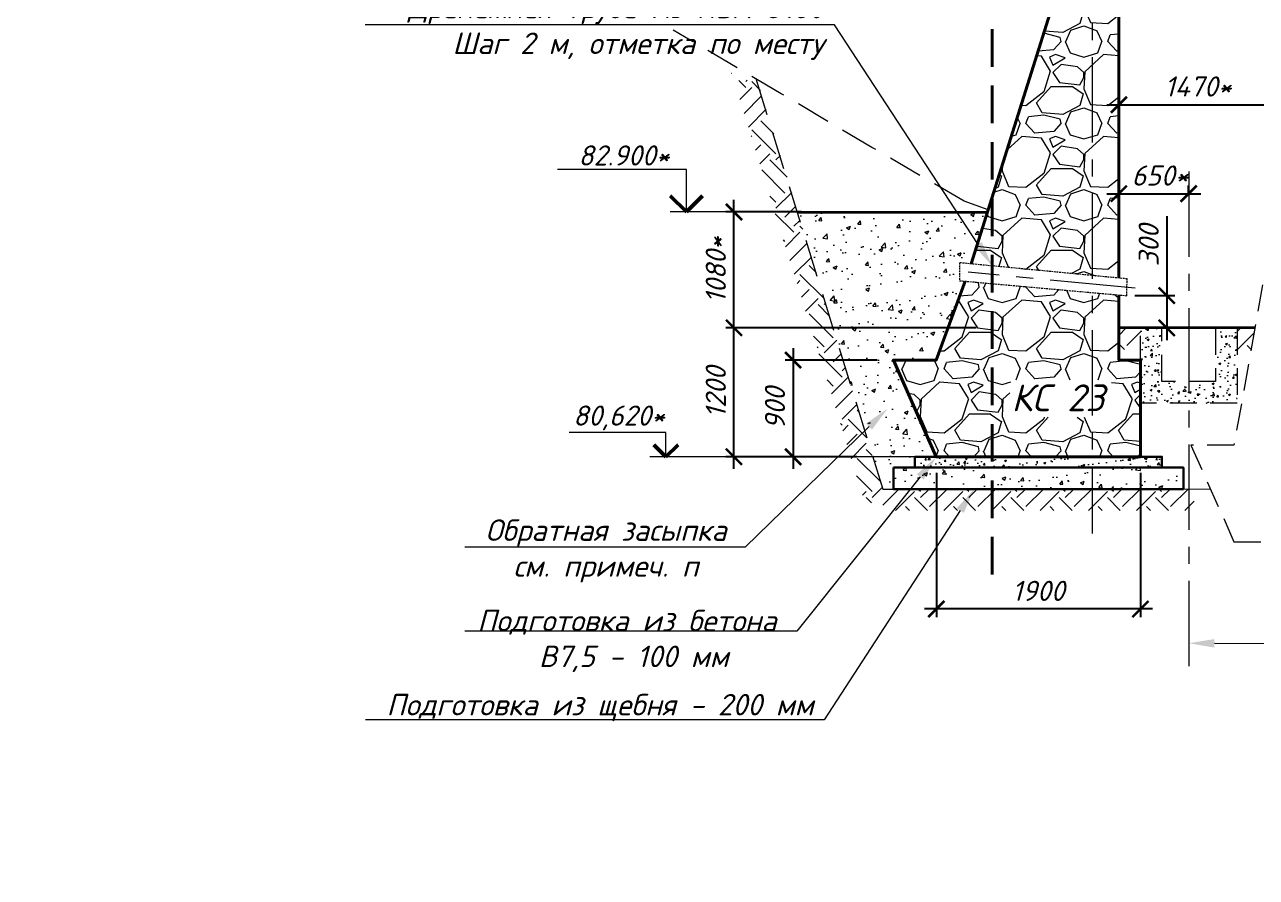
# Model space of a CAD drawing. Header units: millimetres. Extents: x -2893842 to -949497, y -1203244 to 262218.
# Drawn here: x -2760169 to -2748699, y -169716 to -161778 of the extents above; entities that cross this region are included whole.
import ezdxf
from ezdxf import colors
from ezdxf.entities.mleader import LeaderData, LeaderLine
from ezdxf.math import Vec2, Vec3

# ---------------------------------------------------------------- set-up
doc = ezdxf.new("R2010")
doc.units = ezdxf.units.MM
for name, pattern in [('DASHED', [0.75, 0.5, -0.25]), ('DASHED2', [9.525, 6.35, -3.175]), ('HIDDEN', [0.375, 0.25, -0.125]), ('HIDDEN2', [4.7625, 3.175, -1.5875]), ('осевая', [50.8, 31.75, -6.35, 6.35, -6.35])]:
    doc.linetypes.add(name, pattern=pattern)
doc.layers.get('0').update_dxf_attribs({"lineweight": 5})
doc.layers.get('Defpoints').update_dxf_attribs({"color": 253})
doc.layers.add('!!!_ Размеры', color=7, linetype='Continuous')
doc.layers.add('#Линии построений', color=7, linetype='Continuous')
for name, color, linetype, lineweight in [('#Контуры забора', 7, 'Continuous', 40), ('#разм', 7, 'Continuous', 13), ('A-okno', 253, 'Continuous', 0), ('k_ Выноски', 253, 'Continuous', 13), ('k_ Линия земли', 253, 'Continuous', 35), ('k_ Штриховка', 253, 'Continuous', 5), ('Линия пунктир', 253, 'HIDDEN2', 9)]:
    doc.layers.add(name, color=color, linetype=linetype, lineweight=lineweight)
doc.styles.add('STEP PR', font='isocpeui.ttf')
doc.dimstyles.new('STEP PR', dxfattribs={"dimscale": 100, "dimtxt": 2.5, "dimasz": 2, "dimexe": 1, "dimexo": 2, "dimgap": 1, "dimtad": 1, "dimdec": 4, "dimlfac": -1, "dimtxsty": 'STEP PR', "dimblk": 'ARCHTICK', "dimcen": 2, "dimdle": 1.5, "dimclrt": 1, "dimadec": 4, "dimazin": 0, "dimtfac": 1, "dimtdec": 4, "dimtmove": 1, "dimatfit": 3, "dimldrblk": 'DOTSMALL', "dimfxl": 1, "dimtolj": 1, "dimtzin": 0, "dimarcsym": 0})
doc.dimstyles.new('высотные отметки', dxfattribs={"dimtxt": 500, "dimasz": 100, "dimexe": 100, "dimexo": 0.625, "dimgap": 50, "dimtad": 1, "dimtih": 1, "dimtoh": 1, "dimdec": 3, "dimlfac": 0.001, "dimrnd": 0.005, "dimzin": 9, "dimtxsty": 'STEP PR', "dimblk": 'NONE', "dimcen": 100, "dimdle": 100, "dimse1": 1, "dimse2": 1, "dimsd1": 1, "dimsd2": 1, "dimadec": 0, "dimazin": 0, "dimtfac": 1, "dimtdec": 3, "dimtmove": 0, "dimatfit": 2, "dimldrblk": 'NONE', "dimfxl": 1, "dimarcsym": 0})
pattern_1 = [(45, (-3162505.26, -427675.1), (3e-14, 449.0128), [317.5, -317.5]), (45, (-3162589.45, -427590.92), (3e-14, 449.0128), [317.5, -317.5]), (45, (-3162673.64, -427506.73), (3e-14, 449.0128), [317.5, -317.5]), (135, (-3162673.64, -427450.6), (-449.0128, 3e-14), [317.5, -317.5]), (135, (-3162589.45, -427366.4), (-449.0128, 3e-14), [317.5, -317.5]), (135, (-3162505.26, -427282.22), (-449.0128, 3e-14), [317.5, -317.5])]
pattern_2 = [(50, (-3145787.38, -359298.1), (364.36934, -31.87817), [38.1, -419.1]), (355, (-3145787.4, -359298.1), (-70.48684, 382.1137), [30.48, -335.28117]), (100.451445, (-3145757.02, -359300.74), (293.8825, 350.2355), [32.38002, -356.1805]), (46.1842, (-3145787.4, -359196.5), (542.1581, -84.08466), [57.15, -628.65]), (96.63556, (-3145742.2, -359203.5), (474.80827, 494.85225), [48.57005, -534.2712]), (351.18415, (-3145787.4, -359196.5), (474.8083, 494.85225), [45.7199, -502.91946]), (21, (-3145736.58, -359221.9), (303.22878, -204.5304), [38.1, -419.1]), (326, (-3145736.6, -359221.9), (123.60406, 368.37593), [30.48, -335.28]), (71.451445, (-3145711.3, -359238.93), (426.83284, 163.84554), [32.38002, -356.17988]), (37.5, (-3145787.38, -359298.09), (6.177207, 169.110078), [0, -331.216, 0, -340.36, 0, -336.55]), (7.5, (-3145787.38, -359298.09), (133.639325, 200.36115), [0, -194.056, 0, -323.596, 0, -128.27]), (327.5, (-3145900.67, -359298.09), (271.18119, -11.45749), [0, -127, 0, -396.24, 0, -525.78]), (317.5, (-3145951.47, -359298.09), (296.25836, 50.85298), [0, -165.1, 0, -263.144, 0, -373.38])]

# ---------------------------------------------------------------- blocks, each defined once
blk = doc.blocks.new('_ArchTick')
at = {"color": 0, "linetype": 'ByBlock', "const_width": 0.15}
blk.add_lwpolyline([(-0.5, -0.5), (0.5, 0.5)], dxfattribs=at)
blk = doc.blocks.new('*D1298')
at = {"layer": '!!!_ Размеры', "color": 0, "lineweight": -2, "transparency": 16777216}
for p, q in [((-2746909, -161109), (-2746909, -164714)), ((-2749829, -161221), (-2746834, -161221)), ((-2748298, -164601), (-2746834, -164601))]:
    blk.add_line(p, q, dxfattribs=at)
at = {"layer": 'Defpoints', "color": 0, "lineweight": 0, "transparency": 16777216}
for p in [(-2749979, -161221, 44353), (-2748448, -164601), (-2746909, -164601)]:
    blk.add_point(p, dxfattribs=at)
at = {"layer": '!!!_ Размеры', "color": 0, "lineweight": -2, "transparency": 16777216, "xscale": 150, "yscale": 150, "zscale": 150}
for p, rotation in [((-2746909, -161221), 90), ((-2746909, -164601), 270)]:
    blk.add_blockref('_ArchTick', p, dxfattribs=dict(at, rotation=rotation))
at = {"layer": '!!!_ Размеры', "color": 1, "transparency": 16777216, "insert": (-2747078, -162733), "char_height": 187.5, "attachment_point": 5, "rotation": 90, "style": 'STEP PR'}
blk.add_mtext('\\A1;3380*', dxfattribs=at)
blk = doc.blocks.new('_DotSmall')
at = {"color": 0, "linetype": 'ByBlock', "const_width": 0.5}
blk.add_lwpolyline([(-0.0625, 0, 1), (0.0625, 0, 1)], format="xyb", close=True, dxfattribs=at)
blk = doc.blocks.new('*D1300')
at = {"layer": '!!!_ Размеры', "color": 0, "lineweight": -2, "transparency": 16777216}
for p, q in [((-2751679, -165951), (-2751679, -167293)), ((-2749779, -165951), (-2749779, -167293)), ((-2749666, -167218), (-2751791, -167218))]:
    blk.add_line(p, q, dxfattribs=at)
at = {"layer": 'Defpoints', "color": 0, "lineweight": 0, "transparency": 16777216}
for p in [(-2751679, -165801, 38909), (-2749779, -165801, 38909), (-2751679, -167218)]:
    blk.add_point(p, dxfattribs=at)
at = {"layer": '!!!_ Размеры', "color": 0, "lineweight": -2, "transparency": 16777216, "xscale": 150, "yscale": 150, "zscale": 150, "rotation": 180}
blk.add_blockref('_ArchTick', (-2751679, -167218), dxfattribs=at)
at = {"layer": '!!!_ Размеры', "color": 0, "lineweight": -2, "transparency": 16777216, "xscale": 150, "yscale": 150, "zscale": 150}
blk.add_blockref('_ArchTick', (-2749779, -167218), dxfattribs=at)
at = {"layer": '!!!_ Размеры', "color": 1, "transparency": 16777216, "insert": (-2750729, -167049), "char_height": 187.5, "attachment_point": 5, "style": 'STEP PR'}
blk.add_mtext('\\A1;1900', dxfattribs=at)
blk = doc.blocks.new('*D1301')
at = {"layer": '!!!_ Размеры', "color": 0, "lineweight": -2, "transparency": 16777216}
for p, q in [((-2749979, -162374), (-2749979, -162449)), ((-2750091, -162524), (-2748396, -162524)), ((-2748508, -163311), (-2748508, -162449))]:
    blk.add_line(p, q, dxfattribs=at)
at = {"layer": 'Defpoints', "color": 0, "lineweight": 0, "transparency": 16777216}
for p in [(-2749979, -162524, 44353), (-2748508, -162524), (-2748508, -163461, 44353)]:
    blk.add_point(p, dxfattribs=at)
at = {"layer": '!!!_ Размеры', "color": 0, "lineweight": -2, "transparency": 16777216, "xscale": 150, "yscale": 150, "zscale": 150, "rotation": 180}
blk.add_blockref('_ArchTick', (-2749979, -162524), dxfattribs=at)
at = {"layer": '!!!_ Размеры', "color": 0, "lineweight": -2, "transparency": 16777216, "xscale": 150, "yscale": 150, "zscale": 150}
blk.add_blockref('_ArchTick', (-2748508, -162524), dxfattribs=at)
at = {"layer": '!!!_ Размеры', "color": 1, "transparency": 16777216, "insert": (-2749243, -162354), "char_height": 187.5, "attachment_point": 5, "style": 'STEP PR'}
blk.add_mtext('\\A1;1470*', dxfattribs=at)
blk = doc.blocks.new('*D1316')
at = {"layer": '!!!_ Размеры', "color": 0, "lineweight": -2, "transparency": 16777216}
for p, q in [((-2753564, -164714), (-2753564, -163409)), ((-2752934, -163522), (-2753639, -163522)), ((-2751308, -164601), (-2753639, -164601))]:
    blk.add_line(p, q, dxfattribs=at)
at = {"layer": 'Defpoints', "color": 0, "lineweight": 0, "transparency": 16777216}
for p in [(-2753564, -163522), (-2752784, -163522), (-2751158, -164601)]:
    blk.add_point(p, dxfattribs=at)
at = {"layer": '!!!_ Размеры', "color": 0, "lineweight": -2, "transparency": 16777216, "xscale": 150, "yscale": 150, "zscale": 150}
for p, rotation in [((-2753564, -163522), 90), ((-2753564, -164601), 270)]:
    blk.add_blockref('_ArchTick', p, dxfattribs=dict(at, rotation=rotation))
at = {"layer": '!!!_ Размеры', "color": 1, "transparency": 16777216, "insert": (-2753733, -164062), "char_height": 187.5, "attachment_point": 5, "rotation": 90, "style": 'STEP PR'}
blk.add_mtext('\\A1;1080*', dxfattribs=at)
blk = doc.blocks.new('*D1327')
at = {"layer": '!!!_ Размеры', "color": 0, "lineweight": -2, "transparency": 16777216}
for p, q in [((-2753013, -164789), (-2753013, -165914)), ((-2752230, -164901), (-2753088, -164901)), ((-2752719, -165801), (-2753088, -165801))]:
    blk.add_line(p, q, dxfattribs=at)
at = {"layer": 'Defpoints', "color": 0, "lineweight": 0, "transparency": 16777216}
for p in [(-2752080, -164901), (-2753013, -165801), (-2752569, -165801)]:
    blk.add_point(p, dxfattribs=at)
at = {"layer": '!!!_ Размеры', "color": 0, "lineweight": -2, "transparency": 16777216, "xscale": 150, "yscale": 150, "zscale": 150}
for p, rotation in [((-2753013, -164901), 90), ((-2753013, -165801), 270)]:
    blk.add_blockref('_ArchTick', p, dxfattribs=dict(at, rotation=rotation))
at = {"layer": '!!!_ Размеры', "color": 1, "transparency": 16777216, "insert": (-2753182, -165351), "char_height": 187.5, "attachment_point": 5, "rotation": 90, "style": 'STEP PR'}
blk.add_mtext('\\A1;900', dxfattribs=at)
blk = doc.blocks.new('*D1317')
at = {"layer": 'Defpoints', "color": 0, "lineweight": 0, "ltscale": 3, "transparency": 16777216}
for p in [(-2755061, -163522), (-2753147, -163522, 0), (-2753147, -246782)]:
    blk.add_point(p, dxfattribs=at)
at = {"layer": '#разм', "color": 0, "ltscale": 3, "transparency": 16777216, "insert": (-2754589, -162996), "char_height": 187.5, "attachment_point": 5, "style": 'STEP PR'}
blk.add_mtext('82.900*', dxfattribs=at)
blk = doc.blocks.new('_None')
blk = doc.blocks.new('*D1320')
at = {"layer": '!!!_ Размеры', "color": 0, "lineweight": -2, "transparency": 16777216}
for p, q in [((-2749980, -163762), (-2749980, -163277)), ((-2749330, -163344), (-2749330, -163277)), ((-2750092, -163352), (-2749217, -163352))]:
    blk.add_line(p, q, dxfattribs=at)
at = {"layer": 'Defpoints', "color": 0, "lineweight": 0, "transparency": 16777216}
for p in [(-2749330, -163352), (-2749330, -163494), (-2749980, -163912)]:
    blk.add_point(p, dxfattribs=at)
at = {"layer": '!!!_ Размеры', "color": 0, "lineweight": -2, "transparency": 16777216, "xscale": 150, "yscale": 150, "zscale": 150, "rotation": 180}
blk.add_blockref('_ArchTick', (-2749980, -163352), dxfattribs=at)
at = {"layer": '!!!_ Размеры', "color": 0, "lineweight": -2, "transparency": 16777216, "xscale": 150, "yscale": 150, "zscale": 150}
blk.add_blockref('_ArchTick', (-2749330, -163352), dxfattribs=at)
at = {"layer": '!!!_ Размеры', "color": 1, "transparency": 16777216, "insert": (-2749597, -163183), "char_height": 187.5, "attachment_point": 5, "style": 'STEP PR'}
blk.add_mtext('\\A1;650*', dxfattribs=at)
blk = doc.blocks.new('*D1321')
at = {"layer": '!!!_ Размеры', "color": 0, "lineweight": -2, "transparency": 16777216}
for p, q in [((-2749534, -163560), (-2749534, -164301)), ((-2749534, -164189), (-2749534, -164714)), ((-2749830, -164301), (-2749459, -164301)), ((-2749830, -164601), (-2749459, -164601))]:
    blk.add_line(p, q, dxfattribs=at)
at = {"layer": 'Defpoints', "color": 0, "lineweight": 0, "transparency": 16777216}
for p in [(-2749980, -164301), (-2749980, -164601), (-2749534, -164601)]:
    blk.add_point(p, dxfattribs=at)
at = {"layer": '!!!_ Размеры', "color": 0, "lineweight": -2, "transparency": 16777216, "xscale": 150, "yscale": 150, "zscale": 150}
for p, rotation in [((-2749534, -164301), 90), ((-2749534, -164601), 270)]:
    blk.add_blockref('_ArchTick', p, dxfattribs=dict(at, rotation=rotation))
at = {"layer": '!!!_ Размеры', "color": 1, "transparency": 16777216, "insert": (-2749702, -163834), "char_height": 187.5, "attachment_point": 5, "rotation": 90, "style": 'STEP PR'}
blk.add_mtext('\\A1;300', dxfattribs=at)
blk = doc.blocks.new('*D1322')
at = {"layer": '!!!_ Размеры', "color": 0, "lineweight": -2, "transparency": 16777216}
for p, q in [((-2753564, -165914), (-2753564, -164489)), ((-2752230, -164601), (-2753639, -164601)), ((-2752421, -165801), (-2753639, -165801))]:
    blk.add_line(p, q, dxfattribs=at)
at = {"layer": 'Defpoints', "color": 0, "lineweight": 0, "transparency": 16777216}
for p in [(-2753564, -164601), (-2752080, -164601), (-2752271, -165801)]:
    blk.add_point(p, dxfattribs=at)
at = {"layer": '!!!_ Размеры', "color": 0, "lineweight": -2, "transparency": 16777216, "xscale": 150, "yscale": 150, "zscale": 150}
for p, rotation in [((-2753564, -164601), 90), ((-2753564, -165801), 270)]:
    blk.add_blockref('_ArchTick', p, dxfattribs=dict(at, rotation=rotation))
at = {"layer": '!!!_ Размеры', "color": 1, "transparency": 16777216, "insert": (-2753733, -165201), "char_height": 187.5, "attachment_point": 5, "rotation": 90, "style": 'STEP PR'}
blk.add_mtext('\\A1;1200', dxfattribs=at)

msp = doc.modelspace()

# ---------------------------------------------------------------- hatches: boundary and pattern name
at = {"lineweight": 0}
h = msp.add_hatch(dxfattribs=at)
h.set_pattern_fill('EARTH', color=256, scale=50, angle=45)
h.set_pattern_definition(pattern_1)
h.paths.add_polyline_path([(-2753346.92088, -162288.8552), (-2753617.39926, -162129.66636), (-2752753.90175, -164901.38312), (-2752549.82104, -164901.38312)])
h.paths.add_polyline_path([(-2753564.40253, -162301.20773), (-2753617.39926, -162129.66636), (-2753346.92088, -162288.8552)], flags=17)
h.paths.add_polyline_path([(-2752549.82104, -164901.38312), (-2752753.90175, -164901.38312), (-2752337.93559, -166249.65042), (-2752271.4041, -165801.38312)])
h.paths.add_polyline_path([(-2752271.4041, -165801.38312), (-2752337.93559, -166249.65042), (-2752160.08201, -166185.42906), (-2752178.59845, -166101.38312)])
h = msp.add_hatch(dxfattribs=at)
h.set_pattern_fill('AR-CONC', color=256, scale=2)
h.set_pattern_definition(pattern_2)
h.paths.add_polyline_path([(-2751178.28016, -163522.75782), (-2752976.30176, -163522.75782), (-2752178.59845, -166101.38312), (-2752078.59845, -166101.38312), (-2752078.59845, -165901.38312), (-2751878.30072, -165901.38312), (-2751878.30072, -165801.38312), (-2751679.59845, -165801.38312), (-2752079.59845, -164901.38312), (-2751679.59845, -164901.38312)])
h = msp.add_hatch(dxfattribs=at)
h.set_pattern_fill('EARTH', color=256, scale=50, angle=45)
h.set_pattern_definition([(45, (-3160669.67, -426176.08), (3e-14, 449.0128), [317.5, -317.5]), (45, (-3160753.86, -426091.9), (3e-14, 449.0128), [317.5, -317.5]), (45, (-3160838.05, -426007.7), (3e-14, 449.0128), [317.5, -317.5]), (135, (-3160838.05, -425951.57), (-449.0128, 3e-14), [317.5, -317.5]), (135, (-3160753.86, -425867.38), (-449.0128, 3e-14), [317.5, -317.5]), (135, (-3160669.67, -425783.2), (-449.0128, 3e-14), [317.5, -317.5])])
h.paths.add_polyline_path([(-2749778.59845, -164802.25958), (-2749778.59845, -164601.38312), (-2749979.59845, -164601.38312), (-2749979.59845, -164802.353)])
h.paths.add_polyline_path([(-2748878.59845, -164601.38312), (-2748878.59845, -164801.84125), (-2748748.58593, -164801.78082), (-2748712.64015, -164601.38312)])
h = msp.add_hatch(dxfattribs=at)
h.set_pattern_fill('AR-CONC', color=256)
h.set_pattern_definition([(50, (-3145787.38, -359298.09), (182.18467, -15.939086), [19.05, -209.55]), (355, (-3145787.38, -359298.09), (-35.24342, 191.056845), [15.24, -167.640584]), (100.451445, (-3145772.2, -359299.42), (146.94125, 175.11775), [16.19001, -178.090245]), (46.1842, (-3145787.38, -359247.29), (271.07904, -42.04233), [28.575, -314.325]), (96.63556, (-3145764.8, -359250.8), (237.40413, 247.42612), [24.28502, -267.1356]), (351.18415, (-3145787.38, -359247.3), (237.40413, 247.42612), [22.85997, -251.45973]), (21, (-3145761.98, -359259.99), (151.61439, -102.2652), [19.05, -209.55]), (326, (-3145761.98, -359259.99), (61.80203, 184.18797), [15.24, -167.64]), (71.451445, (-3145749.35, -359268.51), (213.41642, 81.92277), [16.19001, -178.08994]), (37.5, (-3145787.384, -359298.09), (3.088603, 84.555039), [0, -165.608, 0, -170.18, 0, -168.275]), (7.5, (-3145787.38, -359298.09), (66.819663, 100.180575), [0, -97.028, 0, -161.798, 0, -64.135]), (327.5, (-3145844.026, -359298.09), (135.590595, -5.728744), [0, -63.5, 0, -198.12, 0, -262.89]), (317.5, (-3145869.43, -359298.09), (148.12918, 25.42649), [0, -82.55, 0, -131.572, 0, -186.69])])
h.paths.add_polyline_path([(-2748878.59845, -164601.38312), (-2749078.59845, -164601.38312), (-2749078.59845, -165100.64902), (-2749328.59845, -165100.64902), (-2749328.59845, -165300.64902), (-2748878.59845, -165300.64902)])
h.paths.add_polyline_path([(-2749328.59845, -165100.64902), (-2749578.59845, -165100.64902), (-2749578.59845, -164601.38312), (-2749778.59845, -164601.38312), (-2749778.59845, -165300.64902), (-2749328.59845, -165300.64902)])
h = msp.add_hatch(dxfattribs=at)
h.set_pattern_fill('AR-CONC', color=256)
h.set_pattern_definition([(50, (-3145587.09, -359198.09), (182.18467, -15.939086), [19.05, -209.55]), (355, (-3145587.09, -359198.09), (-35.24342, 191.056845), [15.24, -167.640584]), (100.451445, (-3145571.9, -359199.42), (146.94125, 175.11775), [16.19001, -178.090245]), (46.1842, (-3145587.09, -359147.29), (271.07904, -42.04233), [28.575, -314.325]), (96.63556, (-3145564.5, -359150.8), (237.40413, 247.42612), [24.28502, -267.1356]), (351.18415, (-3145587.1, -359147.3), (237.40413, 247.42612), [22.85997, -251.45973]), (21, (-3145561.69, -359159.99), (151.61439, -102.2652), [19.05, -209.55]), (326, (-3145561.69, -359159.99), (61.80203, 184.18797), [15.24, -167.64]), (71.451445, (-3145549.05, -359168.51), (213.41642, 81.92277), [16.19001, -178.08994]), (37.5, (-3145587.087, -359198.09), (3.088603, 84.555039), [0, -165.608, 0, -170.18, 0, -168.275]), (7.5, (-3145587.09, -359198.09), (66.819663, 100.180575), [0, -97.028, 0, -161.798, 0, -64.135]), (327.5, (-3145643.73, -359198.09), (135.590595, -5.728744), [0, -63.5, 0, -198.12, 0, -262.89]), (317.5, (-3145669.13, -359198.09), (148.12918, 25.42649), [0, -82.55, 0, -131.572, 0, -186.69])])
h.paths.add_polyline_path([(-2750028.30072, -165801.38312), (-2750957.85812, -165801.38312), (-2750957.85812, -165901.38312), (-2750028.30072, -165901.38312)])
h.paths.add_polyline_path([(-2749578.89618, -165801.38312), (-2750028.30072, -165801.38312), (-2750028.30072, -165901.38312), (-2749578.89618, -165901.38312)])
h.paths.add_polyline_path([(-2750957.85812, -165801.38312), (-2751878.30072, -165801.38312), (-2751878.30072, -165901.38312), (-2750957.85812, -165901.38312)])
h = msp.add_hatch(dxfattribs=at)
h.set_pattern_fill('AR-CONC', color=256, scale=2)
h.set_pattern_definition(pattern_2)
h.paths.add_polyline_path([(-2750228.59845, -165901.38312), (-2751158.15585, -165901.38312), (-2751158.15585, -166101.38312), (-2750228.59845, -166101.38312)])
h.paths.add_polyline_path([(-2749378.59845, -165901.38312), (-2750228.59845, -165901.38312), (-2750228.59845, -166101.38312), (-2749378.59845, -166101.38312)])
h.paths.add_polyline_path([(-2751158.15585, -165901.38312), (-2752078.59845, -165901.38312), (-2752078.59845, -166101.38312), (-2751158.15585, -166101.38312)])
h = msp.add_hatch(dxfattribs=at)
h.set_pattern_fill('EARTH', color=256, scale=50, angle=45)
h.set_pattern_definition(pattern_1)
h.paths.add_polyline_path([(-2752178.59845, -166101.38312), (-2749278.59845, -166101.38312), (-2749278.59845, -166301.38312), (-2752178.59845, -166301.38312)])
at = {"layer": 'k_ Штриховка'}
h = msp.add_hatch(dxfattribs=at)
h.set_pattern_fill('GRAVEL', color=256, scale=30)
h.set_pattern_definition([(228.012788, (-3145238.744, -358536.09), (-6096.0000005, -6857.9999996), [102.5164, -10149.1451]), (184.969741, (-3145307.324, -358612.287), (9143.9999964, 762.0000434), [175.9214, -17416.2147]), (132.510447, (-3145482.584, -358627.527), (7620.000003, -8381.999997), [124.0445, -12280.4168]), (267.273689, (-3145779.764, -358818.027), (762.0000016, 15240), [160.2014, -15859.9312]), (292.833654, (-3145787.384, -358978.047), (-3810.0000003, 9144), [157.0901, -15551.9423]), (357.273689, (-3145726.424, -359122.827), (-15240, 762.0000016), [160.2014, -15859.9312]), (37.6942405, (-3145566.404, -359130.447), (-9905.9999996, -7620.0000006), [211.8581, -20973.9346]), (72.255328, (-3145398.764, -359000.907), (5334.0000014, 16763.9999995), [200.0159, -19801.577]), (121.429566, (-3145337.804, -358810.407), (-6096.000001, 9905.9999995), [160.7439, -15913.6637]), (175.236358, (-3145421.624, -358673.25), (8382, -762.000001), [183.514, -8992.1811]), (222.397438, (-3145604.504, -358658.007), (-9143.9999997, -8382.0000003), [237.3234, -23495.0318]), (138.814075, (-3145025.384, -358825.65), (-5334, 4572), [81.0014, -8019.1697]), (171.469234, (-3145086.344, -358772.307), (9906.0000003, -1523.9999983), [154.1046, -15256.3917]), (225, (-3145238.74, -358749.45), (-1e-13, -762), [107.7628, -969.8679]), (203.19859, (-3145292.08, -358658.01), (3810, 1524), [58.0324, -5745.1867]), (291.80141, (-3145345.42, -358680.87), (-762, 2286), [82.0697, -4021.4259]), (30.963757, (-3145314.94, -358757.07), (2286, 1524), [133.2959, -4309.8894]), (161.56505, (-3145200.64, -358688.49), (1524, -762), [96.3861, -2313.2694]), (16.38954, (-3145787.384, -358680.867), (7620, 2286), [135.0264, -13367.648]), (70.346176, (-3145657.844, -358642.767), (-3048, -8382), [113.2797, -11214.6647]), (293.19859, (-3145200.64, -358536.09), (-1524, 3810), [116.064, -5687.1551]), (343.61046, (-3145154.924, -358642.767), (-7620, 2285.9999995), [135.0264, -13367.648]), (339.443955, (-3145787.38, -359153.31), (-3810, 1524), [130.2106, -6380.3203]), (294.77514, (-3145665.464, -359199.027), (-3810.0000045, 8381.999998), [109.1016, -10801.078]), (66.80141, (-3145193.02, -359298.09), (1524, 3810), [116.064, -5687.1551]), (17.354025, (-3145147.304, -359191.407), (-9906, -3048.0000006), [127.7348, -12645.7128]), (69.443955, (-3145566.4, -359298.09), (-1524, -3810), [65.1053, -6445.4256]), (101.309932, (-3145238.74, -359298.09), (-762, 3048), [38.8544, -3846.5985]), (165.963757, (-3145246.36, -359259.99), (2286, -762), [157.0901, -2984.7164]), (186.009006, (-3145398.764, -359221.887), (7620, 762.0000004), [145.5801, -14412.4095]), (303.69007, (-3145314.94, -358825.65), (-762, 1524), [109.8972, -2637.5329]), (353.1572266, (-3145253.984, -358917.087), (12954, -1523.9999993), [191.867, -18994.8027]), (60.945396, (-3145063.484, -358939.95), (-3048, -5334), [78.4525, -7766.8177]), (90, (-3145025.4, -358871.4), (-762, 762), [45.72, -716.28]), (120.256437, (-3145414.004, -359199.027), (3047.9999996, -5334), [105.8601, -10480.1822]), (48.012787, (-3145467.344, -359107.59), (6096.0000005, 6857.9999996), [205.0329, -10046.6287]), (0, (-3145330.2, -358955.2), (762, 762), [198.12, -563.88]), (325.304846, (-3145132.064, -358955.187), (7620.000003, -5333.999996), [120.4829, -11927.795]), (254.054604, (-3145033, -359023.77), (-762, -3048), [110.9487, -5436.495]), (207.645975, (-3145063.484, -359130.447), (-14478.0000005, -7619.999999), [180.6435, -17883.7393]), (175.426079, (-3145223.504, -359214.267), (-9906, 762), [191.1088, -18919.7539])])
h.paths.add_polyline_path([(-2750049.67864, -165432.8932), (-2751014.04841, -165432.8932), (-2750983.75186, -165084.74252), (-2750049.67864, -165084.74252)], flags=16)
h.paths.add_polyline_path([(-2751353.86783, -164005.62392), (-2749979.59845, -164137.73673), (-2749978.59845, -161221.38312), (-2750478.59845, -161221.38312)])
h.paths.add_polyline_path([(-2749979.59845, -164294.88225), (-2751412.34171, -164166.42707), (-2751679.59845, -164901.38312), (-2752079.59845, -164901.38312), (-2751679.59845, -165801.38312), (-2749779.59845, -165801.38312), (-2749779.59845, -164901.38312), (-2749979.59845, -164901.38312)])

# ---------------------------------------------------------------- linework, layer by layer
at = {"layer": '#Контуры забора', "ltscale": 1.5}
for points in [[(-2749979.59845, -164137.73673), (-2749979.59845, -161221.38312), (-2750479.59845, -161221.38312), (-2751353.86783, -164005.62392)], [(-2751412.34171, -164166.42707), (-2751679.59845, -164901.38312), (-2752079.59845, -164901.38312), (-2751679.59845, -165801.38312), (-2751679.59845, -165801.38312), (-2749779.59845, -165801.38312), (-2749779.59845, -164901.38312), (-2749979.59845, -164901.38312), (-2749979.59845, -164294.88225)]]:
    msp.add_lwpolyline(points, dxfattribs=at)
at = {"layer": '#Контуры забора', "linetype": 'HIDDEN', "lineweight": 15, "ltscale": 1000}
msp.add_lwpolyline([(-2747708.15585, -165691.38312), (-2748008.15585, -163461.38312), (-2748508.15585, -163461.38312), (-2748908.15585, -165691.38312), (-2749308.15585, -165691.38312), (-2748908.15585, -166591.38312), (-2747608.15585, -166591.38312), (-2747608.15585, -165691.38312)], close=True, dxfattribs=at)
for points in [[(-2748878.59845, -164600.64902), (-2748878.59845, -165300.64902), (-2749778.59845, -165300.64902), (-2749778.59845, -164601.38312)], [(-2749078.59845, -164600.64902), (-2749078.59845, -165100.64902), (-2749578.59845, -165100.64902), (-2749578.59845, -164601.38312)]]:
    msp.add_lwpolyline(points, dxfattribs=at)
at = {"layer": '#Линии построений', "linetype": 'осевая', "lineweight": 0, "ltscale": 25}
for points in [[(-2750228.59845, -159541.70804), (-2750228.59845, -166514.52716)], [(-2749329.57817, -163146.46567), (-2749329.57817, -167889.39687)]]:
    msp.add_lwpolyline(points, dxfattribs=at)
at = {"layer": '#Линии построений', "linetype": 'осевая', "lineweight": 0, "ltscale": 25, "elevation": -44353.23996}
msp.add_lwpolyline([(-2749829.21646, -164232.56223), (-2751382.10573, -164083.27813)], dxfattribs=at)
at = {"layer": '#разм', "ltscale": 100}
for points in [[(-2754006.64771, -163126.97671), (-2755208.57953, -163126.97671)], [(-2754006.64771, -163521.75915), (-2754006.64771, -163126.97671)], [(-2753147.17231, -163521.75915), (-2754156.64771, -163521.75915)], [(-2754198.45373, -165576.38312), (-2755099.90259, -165576.38312)], [(-2754198.45373, -165801.38312), (-2754198.45373, -165576.38312)]]:
    msp.add_lwpolyline(points, dxfattribs=at)
at = {"lineweight": 0}
msp.add_line((-2751679.59845, -165801.38312), (-2754346.31105, -165801.38312), dxfattribs=at)
at = {"color": 1, "linetype": 'DASHED', "lineweight": 40, "ltscale": 700, "elevation": -44353.23996}
msp.add_lwpolyline([(-2751158.15585, -159721.31583), (-2751158.15585, -167062.04317)], dxfattribs=at)
at = {"linetype": 'DASHED', "lineweight": 15, "ltscale": 700}
for points in [[(-2753360.48107, -162280.87441), (-2752178.59845, -166101.38312)], [(-2752178.59845, -166101.38312), (-2752078.59845, -166101.38312)], [(-2749378.59845, -166101.38312), (-2749127.30759, -166098.29169)]]:
    msp.add_lwpolyline(points, dxfattribs=at)
at = {"lineweight": 30}
for points in [[(-2751878.30072, -165801.38312), (-2749578.89618, -165801.38312), (-2749578.89618, -165901.38312), (-2751878.30072, -165901.38312)], [(-2752078.59845, -165901.38312), (-2749378.59845, -165901.38312), (-2749378.59845, -166101.38312), (-2752078.59845, -166101.38312)]]:
    msp.add_lwpolyline(points, close=True, dxfattribs=at)
at = {"layer": 'A-okno', "color": 0, "lineweight": 50, "ltscale": 100}
for points in [[(-2754006.64771, -163521.75915), (-2754156.64766, -163371.7592)], [(-2754006.64771, -163521.75915), (-2753856.64777, -163371.7592)], [(-2754196.99839, -165802.83846), (-2754309.49835, -165690.3385)], [(-2754196.99839, -165802.83846), (-2754084.49843, -165690.3385)]]:
    msp.add_lwpolyline(points, dxfattribs=at)
at = {"layer": 'k_ Линия земли', "linetype": 'DASHED2', "lineweight": 0, "ltscale": 50, "elevation": -44353.23996}
msp.add_lwpolyline([(-2751196.08984, -163503.15643), (-2751420.96644, -163421.38312), (-2752279.37256, -162921.38312), (-2753122.74216, -162421.38312), (-2753972.29415, -161921.38312), (-2754131.08132, -161829.57533)], dxfattribs=at)
at = {"layer": 'k_ Линия земли'}
msp.add_lwpolyline([(-2752976.30176, -163522.75782), (-2751202.2448, -163522.75782)], dxfattribs=at)
at = {"layer": 'k_ Линия земли', "elevation": -44353.23996}
msp.add_lwpolyline([(-2748712.64015, -164601.38312), (-2749533.74381, -164601.38312), (-2749979.59845, -164601.38312)], dxfattribs=at)
at = {"layer": 'Линия пунктир', "ltscale": 5, "elevation": -44353.23996}
msp.add_lwpolyline([(-2749904.71049, -164301.59647), (-2749903.36865, -164145.06494), (-2751462.34171, -163995.19599), (-2751462.34171, -164161.94423)], close=True, dxfattribs=at)

# ---------------------------------------------------------------- texts
at = {"layer": '#разм', "ltscale": 3, "attachment_point": 5, "style": 'STEP PR'}
for s, insert, char_height in [('КС 23', (-2750547.21397, -165252.38904, 0), 250), ('80,620*', (-2754634.89908, -165439.27728, 0), 187.5)]:
    msp.add_mtext(s, dxfattribs=dict(at, insert=insert, char_height=char_height))

# ---------------------------------------------------------------- dimensions: what is measured, and where the dimension line sits
at = {"layer": '!!!_ Размеры'}
dim = msp.add_linear_dim(base=(-2746909.36736, -164601.38312, -44353.23996), p1=(-2749978.59845, -161221.38312), p2=(-2748447.89712, -164601.38312, -44353.23996), angle=90, text='<>*', dimstyle='STEP PR', override={"dimscale": 75, "dimdec": 0, "dimadec": 2, "dimtdec": 0, "dimfxl": 1.25}, dxfattribs=at)
dim.commit()
dim.dimension.update_dxf_attribs({"geometry": '*D1298', "text_midpoint": (-2746909.36736, -162733.21632, -44353.23996), "dimtype": 160})
dim = msp.add_linear_dim(base=(-2748508.15585, -162523.72162, -44353.23996), p1=(-2749978.59845, -162523.72162), p2=(-2748508.15585, -163461.38312), text='<>*', dimstyle='STEP PR', override={"dimscale": 75, "dimdec": 0, "dimadec": 2, "dimtdec": 0, "dimfxl": 1.25}, dxfattribs=at)
dim.commit()
dim.dimension.update_dxf_attribs({"geometry": '*D1301', "text_midpoint": (-2749243.37715, -162353.76423, -44353.23996)})
dim = msp.add_linear_dim(base=(-2749329.57817, -163351.73487), p1=(-2749979.59845, -163912.23875), p2=(-2749329.57817, -163494.10014), text='<>*', dimstyle='STEP PR', override={"dimscale": 75, "dimdec": 0, "dimadec": 2, "dimtdec": 0, "dimfxl": 1.25}, dxfattribs=at)
dim.commit()
dim.dimension.update_dxf_attribs({"geometry": '*D1320', "text_midpoint": (-2749596.59515, -163351.73487), "dimtype": 160})
dim = msp.add_linear_dim(base=(-2753563.96855, -163521.75915), p1=(-2751158.15585, -164601.38312), p2=(-2752784.45813, -163521.75915), angle=90, text='<>*', dimstyle='STEP PR', override={"dimscale": 75, "dimdec": 0, "dimadec": 2, "dimtdec": 0, "dimfxl": 1.25}, dxfattribs=at)
dim.commit()
dim.dimension.update_dxf_attribs({"geometry": '*D1316', "text_midpoint": (-2753732.71855, -164061.57114)})
for base, p1, p2, picture, middle in [((-2749533.74381, -164601.38312, -44353.23996), (-2749979.59845, -164301.38312, -44353.23996), (-2749979.59845, -164601.38312, -44353.23996), '*D1321', (-2749496.28899, -163834.32835, -44353.23996)), ((-2753563.96855, -164601.38312), (-2752271.4041, -165801.38312), (-2752079.59845, -164601.38312), '*D1322', (-2753563.96855, -165201.38312))]:
    dim = msp.add_linear_dim(base=base, p1=p1, p2=p2, angle=90, dimstyle='STEP PR', override={"dimscale": 75, "dimdec": 0, "dimadec": 2, "dimtdec": 0, "dimfxl": 1.25}, dxfattribs=at)
    dim.commit()
    dim.dimension.update_dxf_attribs({"geometry": picture, "text_midpoint": middle, "dimtype": 160})
dim = msp.add_linear_dim(base=(-2753012.95475, -165801.38312), p1=(-2752079.59845, -164901.38312), p2=(-2752569.23514, -165801.38312), angle=90, dimstyle='STEP PR', override={"dimscale": 75, "dimdec": 0, "dimadec": 2, "dimtdec": 0, "dimfxl": 1.25}, dxfattribs=at)
dim.commit()
dim.dimension.update_dxf_attribs({"geometry": '*D1327', "text_midpoint": (-2753181.70475, -165351.38312)})
dim = msp.add_linear_dim(base=(-2751678.59845, -167217.97561, -38909.40831), p1=(-2749778.59845, -165801.38312), p2=(-2751678.59845, -165801.38312), dimstyle='STEP PR', override={"dimscale": 75, "dimdec": 0, "dimadec": 2, "dimtdec": 0, "dimfxl": 1.25}, dxfattribs=at)
dim.commit()
dim.dimension.update_dxf_attribs({"geometry": '*D1300', "text_midpoint": (-2750728.59845, -167049.22561, -38909.40831)})
at = {"layer": '#разм', "ltscale": 3}
dim = msp.add_linear_dim(base=(-2755060.80497, -163521.75915, 0), p1=(-2753147.17231, -246781.90436, 0), p2=(-2753147.17231, -163521.75915), angle=90, text='82.900*', dimstyle='высотные отметки', override={"dimscale": 0.75, "dimtxt": 250, "dimzin": 1, "dimpost": '+<>'}, dxfattribs=at)
dim.commit()
dim.dimension.update_dxf_attribs({"geometry": '*D1317', "text_midpoint": (-2754588.57486, -163126.97671, 0), "dimtype": 160})

# ---------------------------------------------------------------- leaders
at = {"layer": 'k_ Выноски'}
ml = msp.add_multileader_mtext('Standard', dxfattribs=at)
ml.set_content('\\A1;Дренажная труба {\\A0;из ПВХ %%C160 }  \\PШаг 2 м, отметка по месту', color=256, style='STEP PR')
ml.set_leader_properties(color=256, linetype='ByLayer', lineweight=-1)
ml.build(insert=Vec2(0, 0))
ml.multileader.update_dxf_attribs({"text_left_attachment_type": 6, "text_right_attachment_type": 6, "dogleg_length": 0, "arrow_head_size": 240, "scale": 5})
ctx = ml.context
ctx.base_point, ctx.scale, ctx.char_height, ctx.arrow_head_size, ctx.landing_gap_size, ctx.plane_origin = Vec3(-2756916.12159, -161778.61446), 5, 200, 240, 100, Vec3(-2752440.14893, -168971.08592)
ctx.left_attachment, ctx.right_attachment, ctx.text_align_type = 6, 6, 2
notes = []
notes.append((ctx, [(1, (1, 1, 0), (-2752628.2428, -161778.61446), (-1, 0), 0, [(1, [(-2751158.15585, -164024.43832)], 0, [])])]))
ctx.mtext.insert, ctx.mtext.rotation, ctx.mtext.width, ctx.mtext.alignment, ctx.mtext.flow_direction = Vec3(-2752728.2428, -161518.61446), 6.2831853072, 5086.8107091, 3, 5
ml = msp.add_multileader_mtext('Standard', dxfattribs=at)
ml.set_content('\\A1;Обратная засыпка\\Pсм. примеч. п ', color=256, style='STEP PR')
ml.set_leader_properties(color=256, linetype='ByLayer', lineweight=-1)
ml.build(insert=Vec2(0, 0))
ml.multileader.update_dxf_attribs({"text_left_attachment_type": 6, "text_right_attachment_type": 6, "dogleg_length": 0, "arrow_head_size": 240, "scale": 5})
ctx = ml.context
ctx.base_point, ctx.scale, ctx.char_height, ctx.arrow_head_size, ctx.landing_gap_size, ctx.plane_origin = Vec3(-2756051.90221, -166643.86126), 5, 200, 240, 100, Vec3(-2752856.34262, -169089.7631)
ctx.left_attachment, ctx.right_attachment, ctx.text_align_type = 6, 6, 1
notes.append((ctx, [(1, (1, 1, 0), (-2753459.78099, -166643.86126), (-1, 0), 0, [(1, [(-2752133.32383, -165352.17658)], 0, [])])]))
ctx.mtext.insert, ctx.mtext.rotation, ctx.mtext.alignment, ctx.mtext.flow_direction = Vec3(-2754755.8416, -166383.86126), 6.2831853072, 2, 5
ml = msp.add_multileader_mtext('Standard', dxfattribs=at)
ml.set_content('\\A1;Подготовка из бетона\\P В7,5 - 100 мм\\P\\pq*; ', color=256, style='STEP PR')
ml.set_leader_properties(color=256, linetype='ByLayer', lineweight=-1)
ml.build(insert=Vec2(0, 0))
ml.multileader.update_dxf_attribs({"text_left_attachment_type": 6, "text_right_attachment_type": 6, "dogleg_length": 0, "arrow_head_size": 240, "scale": 5})
ctx = ml.context
ctx.base_point, ctx.scale, ctx.char_height, ctx.arrow_head_size, ctx.landing_gap_size, ctx.plane_origin = Vec3(-2756142.72191, -167425.49255), 5, 200, 240, 100, Vec3(-2752540.30734, -174751.11126)
ctx.left_attachment, ctx.right_attachment, ctx.text_align_type = 6, 6, 1
notes.append((ctx, [(1, (1, 1, 0), (-2752979.23706, -167425.49255), (-1, 0), 0, [(1, [(-2751679.59845, -165801.38312)], 0, [])])]))
ctx.mtext.insert, ctx.mtext.rotation, ctx.mtext.alignment, ctx.mtext.flow_direction = Vec3(-2754560.97948, -167225.49255), 6.2831853072, 2, 5
ml = msp.add_multileader_mtext('Standard', dxfattribs=at)
ml.set_content('\\A1;Подготовка из щебня - 200 мм  ', color=256, style='STEP PR')
ml.set_leader_properties(color=256, linetype='ByLayer', lineweight=-1)
ml.build(insert=Vec2(0, 0))
ml.multileader.update_dxf_attribs({"text_left_attachment_type": 6, "text_right_attachment_type": 6, "dogleg_length": 0, "arrow_head_size": 240, "scale": 5})
ctx = ml.context
ctx.base_point, ctx.scale, ctx.char_height, ctx.arrow_head_size, ctx.landing_gap_size, ctx.plane_origin = Vec3(-2754977.25027, -168248.57224), 5, 200, 240, 100, Vec3(-2752334.17231, -176044.79195)
ctx.left_attachment, ctx.right_attachment, ctx.text_align_type = 6, 6, 2
notes.append((ctx, [(1, (1, 1, 0), (-2752722.85633, -168248.57224), (-1, 0), 0, [(1, [(-2751326.11469, -166101.38312)], 0, [])])]))
ctx.mtext.insert, ctx.mtext.rotation, ctx.mtext.width, ctx.mtext.alignment, ctx.mtext.flow_direction = Vec3(-2752822.85633, -168008.57224), 6.2831853072, 2709.1252606, 3, 5
ml = msp.add_multileader_mtext('Standard', dxfattribs=at)
ml.set_content('\\A1;Ось ж.б. лотка\\Pпо черт. ГП ', color=256, style='STEP PR')
ml.set_leader_properties(color=256, linetype='ByLayer', lineweight=-1)
ml.build(insert=Vec2(0, 0))
ml.multileader.update_dxf_attribs({"text_left_attachment_type": 6, "text_right_attachment_type": 6, "dogleg_length": 0, "arrow_head_size": 240, "scale": 5})
ctx = ml.context
ctx.base_point, ctx.scale, ctx.char_height, ctx.arrow_head_size, ctx.landing_gap_size, ctx.plane_origin = Vec3(-2748417.07106, -167538.81836), 5, 200, 240, 100, Vec3(-2746660.13322, -170099.99846)
ctx.left_attachment, ctx.right_attachment, ctx.text_align_type = 6, 6, 1
notes.append((ctx, [(0, (1, 1, 0), (-2748417.07106, -167538.81836), (1, 0), 0, [(1, [(-2749329.57817, -167536.93416)], 0, [])])]))
ctx.mtext.insert, ctx.mtext.rotation, ctx.mtext.alignment, ctx.mtext.flow_direction = Vec3(-2747352.67713, -167278.81836), 6.2831853072, 2, 5
for ctx, leaders in notes:
    for number, flags, end, landing, length, lines in leaders:
        leader = LeaderData()
        leader.index, (leader.has_last_leader_line, leader.has_dogleg_vector, leader.attachment_direction) = number, flags
        leader.last_leader_point, leader.dogleg_vector, leader.dogleg_length = Vec3(end), Vec3(landing), length
        for number, points, colour, breaks in lines:
            line = LeaderLine()
            line.index, line.vertices, line.color, line.breaks = number, Vec3.list(points), colors.encode_raw_color(colour), breaks
            leader.lines.append(line)
        ctx.leaders.append(leader)

doc.saveas('drawing.dxf')
